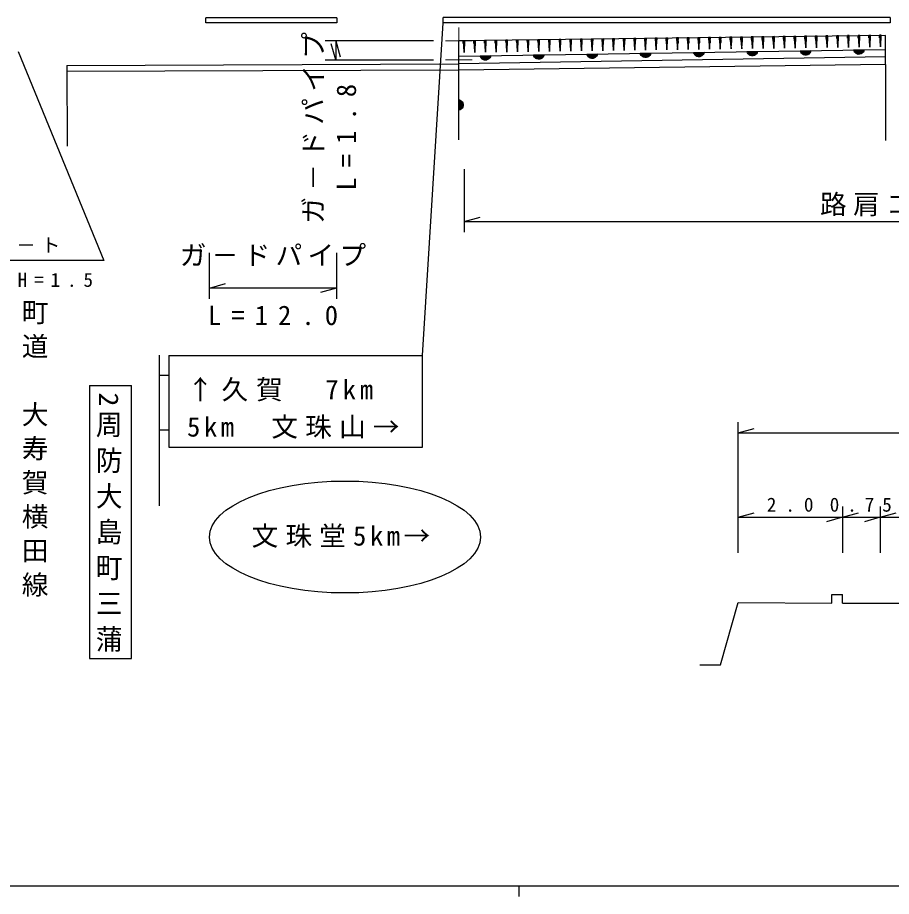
# Model space of a CAD drawing. Units: millimetres, scale not verified. Extents: x 40000 to 680000, y 20000 to 380000.
# Drawn here: x 220908 to 302989, y 204000 to 286581 of the extents above; entities that cross this region are included whole.
import ezdxf

# ---------------------------------------------------------------- set-up
doc = ezdxf.new("R2010")
doc.units = ezdxf.units.MM
doc.header["$LTSCALE"] = 1000
for name, color, linetype, lineweight in [('M-BGD', 7, 'Continuous', 25), ('M-BMK-HTXT', 7, 'Continuous', 13), ('M-BMK-OTRS', 5, 'Continuous', 25), ('M-STR-STR3', 7, 'Continuous', 25), ('M-STR-STRC', 7, 'Continuous', 25), ('M-TTL-BAND', 7, 'Continuous', 25)]:
    doc.layers.add(name, color=color, linetype=linetype, lineweight=lineweight)
doc.layers.add('M-STR-HTXT', color=7, linetype='Continuous')
doc.styles.add('@ＭＳ ゴシック', font='')
doc.styles.add('ＭＳ ゴシック', font='')
doc.styles.get('@ＭＳ ゴシック').set_extended_font_data('@MS Gothic')
doc.styles.get('ＭＳ ゴシック').set_extended_font_data('MS Gothic')

msp = doc.modelspace()

# ---------------------------------------------------------------- linework, layer by layer
at = {"layer": 'M-BGD'}
for p, q in [((250888, 286572), (250888, 286072)), ((302447, 284912), (262349, 284407)), ((301031, 284913), (300855, 284911)), ((300855, 284911), (300957, 283812)), ((300957, 283812), (301031, 284913)), ((302034, 284927), (301858, 284924)), ((301858, 284924), (301960, 283826)), ((301960, 283826), (302034, 284927)), ((302447, 283587), (302447, 284912)), ((259970, 284407), (249797, 284407)), ((250797, 282607), (250376, 284107)), ((250796, 284407), (251216, 282907)), ((250796, 284407), (250797, 282607)), ((262349, 282970), (262349, 284407)), ((262926, 284390), (262750, 284388)), ((262750, 284388), (262851, 283289)), ((262775, 284146), (262772, 284366)), ((262794, 284367), (262800, 283905)), ((262825, 283641), (262816, 284367)), ((262838, 284367), (262850, 283399)), ((262851, 283289), (262926, 284390)), ((262869, 283642), (262860, 284368)), ((262882, 284368), (262888, 283906)), ((262907, 284148), (262904, 284368)), ((263928, 284404), (263752, 284402)), ((263752, 284402), (263854, 283303)), ((263777, 284160), (263775, 284380)), ((263797, 284380), (263802, 283919)), ((263828, 283655), (263819, 284381)), ((263840, 284381), (263853, 283413)), ((263854, 283303), (263928, 284404)), ((263872, 283655), (263863, 284381)), ((263885, 284381), (263890, 283920)), ((263909, 284162), (263907, 284382)), ((264931, 284418), (264755, 284416)), ((264755, 284416), (264857, 283317)), ((264780, 284174), (264777, 284394)), ((264799, 284394), (264805, 283932)), ((264830, 283669), (264821, 284394)), ((264843, 284395), (264855, 283427)), ((264857, 283317), (264931, 284418)), ((264874, 283669), (264865, 284395)), ((264887, 284395), (264893, 283933)), ((264912, 284176), (264909, 284396)), ((265934, 284432), (265758, 284429)), ((265758, 284429), (265860, 283331)), ((265783, 284188), (265780, 284408)), ((265802, 284408), (265808, 283946)), ((265833, 283682), (265824, 284408)), ((265846, 284408), (265858, 283441)), ((265860, 283331), (265934, 284432)), ((265877, 283683), (265868, 284409)), ((265890, 284409), (265896, 283947)), ((265915, 284189), (265912, 284409)), ((266937, 284445), (266761, 284443)), ((266761, 284443), (266862, 283344)), ((266786, 284201), (266783, 284421)), ((266805, 284422), (266811, 283960)), ((266836, 283696), (266827, 284422)), ((266849, 284422), (266861, 283454)), ((266862, 283344), (266937, 284445)), ((266880, 283697), (266871, 284422)), ((266893, 284423), (266899, 283961)), ((266918, 284203), (266915, 284423)), ((267939, 284459), (267763, 284457)), ((267763, 284457), (267865, 283358)), ((267788, 284215), (267786, 284435)), ((267808, 284435), (267813, 283973)), ((267839, 283710), (267830, 284436)), ((267852, 284436), (267864, 283468)), ((267865, 283358), (267939, 284459)), ((267883, 283710), (267874, 284436)), ((267896, 284437), (267901, 283975)), ((267920, 284217), (267918, 284437)), ((268942, 284473), (268766, 284471)), ((268766, 284471), (268868, 283372)), ((268791, 284229), (268788, 284449)), ((268810, 284449), (268816, 283987)), ((268842, 283723), (268832, 284449)), ((268854, 284450), (268867, 283482)), ((268868, 283372), (268942, 284473)), ((268885, 283724), (268876, 284450)), ((268898, 284450), (268904, 283988)), ((268923, 284231), (268920, 284451)), ((269945, 284487), (269769, 284484)), ((269769, 284484), (269871, 283386)), ((269794, 284243), (269791, 284463)), ((269813, 284463), (269819, 284001)), ((269844, 283737), (269835, 284463)), ((269857, 284464), (269869, 283496)), ((269871, 283386), (269945, 284487)), ((269888, 283738), (269879, 284464)), ((269901, 284464), (269907, 284002)), ((269926, 284244), (269923, 284464)), ((270948, 284500), (270772, 284498)), ((270772, 284498), (270873, 283399)), ((270797, 284256), (270794, 284476)), ((270816, 284477), (270822, 284015)), ((270847, 283751), (270838, 284477)), ((270860, 284477), (270872, 283509)), ((270873, 283399), (270948, 284500)), ((270891, 283752), (270882, 284477)), ((270904, 284478), (270910, 284016)), ((270929, 284258), (270926, 284478)), ((271950, 284514), (271774, 284512)), ((271774, 284512), (271876, 283413)), ((271800, 284270), (271797, 284490)), ((271819, 284490), (271825, 284029)), ((271850, 283765), (271841, 284491)), ((271863, 284491), (271875, 283523)), ((271876, 283413), (271950, 284514)), ((271894, 283765), (271885, 284491)), ((271907, 284492), (271913, 284030)), ((271932, 284272), (271929, 284492)), ((272953, 284528), (272777, 284526)), ((272777, 284526), (272879, 283427)), ((272802, 284284), (272800, 284504)), ((272822, 284504), (272827, 284042)), ((272853, 283779), (272844, 284505)), ((272866, 284505), (272878, 283537)), ((272879, 283427), (272953, 284528)), ((272897, 283779), (272887, 284505)), ((272910, 284505), (272915, 284043)), ((272934, 284286), (272931, 284506)), ((273956, 284542), (273780, 284539)), ((273780, 284539), (273882, 283441)), ((273805, 284298), (273802, 284518)), ((273824, 284518), (273830, 284056)), ((273855, 283792), (273846, 284518)), ((273868, 284518), (273881, 283551)), ((273882, 283441), (273956, 284542)), ((273899, 283793), (273890, 284519)), ((273912, 284519), (273918, 284057)), ((273937, 284299), (273934, 284519)), ((274959, 284555), (274783, 284553)), ((274783, 284553), (274885, 283454)), ((274808, 284311), (274805, 284531)), ((274827, 284532), (274833, 284070)), ((274858, 283806), (274849, 284532)), ((274871, 284532), (274883, 283564)), ((274885, 283454), (274959, 284555)), ((274902, 283807), (274893, 284533)), ((274915, 284533), (274921, 284071)), ((274940, 284313), (274937, 284533)), ((275962, 284569), (275786, 284567)), ((275786, 284567), (275887, 283468)), ((275811, 284325), (275808, 284545)), ((275830, 284545), (275836, 284083)), ((275861, 283820), (275852, 284546)), ((275874, 284546), (275886, 283578)), ((275887, 283468), (275962, 284569)), ((275905, 283820), (275896, 284546)), ((275918, 284546), (275924, 284085)), ((275943, 284327), (275940, 284547)), ((276964, 284583), (276788, 284581)), ((276788, 284581), (276890, 283482)), ((276813, 284339), (276811, 284559)), ((276833, 284559), (276838, 284097)), ((276864, 283833), (276855, 284559)), ((276877, 284560), (276889, 283592)), ((276890, 283482), (276964, 284583)), ((276908, 283834), (276899, 284560)), ((276921, 284560), (276926, 284098)), ((276945, 284341), (276943, 284561)), ((277967, 284597), (277791, 284594)), ((277791, 284594), (277893, 283496)), ((277816, 284353), (277813, 284573)), ((277835, 284573), (277841, 284111)), ((277867, 283847), (277857, 284573)), ((277879, 284574), (277892, 283606)), ((277893, 283496), (277967, 284597)), ((277911, 283848), (277901, 284574)), ((277923, 284574), (277929, 284112)), ((277948, 284354), (277945, 284574)), ((278970, 284610), (278794, 284608)), ((278794, 284608), (278896, 283509)), ((278819, 284366), (278816, 284586)), ((278838, 284587), (278844, 284125)), ((278869, 283861), (278860, 284587)), ((278882, 284587), (278894, 283619)), ((278896, 283509), (278970, 284610)), ((278913, 283862), (278904, 284587)), ((278926, 284588), (278932, 284126)), ((278951, 284368), (278948, 284588)), ((279973, 284624), (279797, 284622)), ((279797, 284622), (279898, 283523)), ((279822, 284380), (279819, 284600)), ((279841, 284600), (279847, 284139)), ((279872, 283875), (279863, 284601)), ((279885, 284601), (279897, 283633)), ((279898, 283523), (279973, 284624)), ((279916, 283875), (279907, 284601)), ((279929, 284602), (279935, 284140)), ((279954, 284382), (279951, 284602)), ((280975, 284638), (280799, 284636)), ((280799, 284636), (280901, 283537)), ((280825, 284394), (280822, 284614)), ((280844, 284614), (280850, 284152)), ((280875, 283889), (280866, 284614)), ((280888, 284615), (280900, 283647)), ((280901, 283537), (280975, 284638)), ((280919, 283889), (280910, 284615)), ((280932, 284615), (280938, 284153)), ((280957, 284396), (280954, 284616)), ((281978, 284652), (281802, 284649)), ((281802, 284649), (281904, 283551)), ((281827, 284408), (281825, 284628)), ((281847, 284628), (281852, 284166)), ((281878, 283902), (281869, 284628)), ((281890, 284628), (281903, 283661)), ((281904, 283551), (281978, 284652)), ((281922, 283903), (281913, 284629)), ((281935, 284629), (281940, 284167)), ((281959, 284409), (281957, 284629)), ((282981, 284665), (282805, 284663)), ((282805, 284663), (282907, 283564)), ((282830, 284421), (282827, 284641)), ((282849, 284642), (282855, 284180)), ((282880, 283916), (282871, 284642)), ((282893, 284642), (282905, 283674)), ((282907, 283564), (282981, 284665)), ((282924, 283917), (282915, 284642)), ((282937, 284643), (282943, 284181)), ((282962, 284423), (282959, 284643)), ((283984, 284679), (283808, 284677)), ((283808, 284677), (283910, 283578)), ((283833, 284435), (283830, 284655)), ((283852, 284655), (283858, 284193)), ((283883, 283930), (283874, 284656)), ((283896, 284656), (283908, 283688)), ((283910, 283578), (283984, 284679)), ((283927, 283930), (283918, 284656)), ((283940, 284656), (283946, 284195)), ((283965, 284437), (283962, 284657)), ((284986, 284693), (284810, 284691)), ((284810, 284691), (284912, 283592)), ((284836, 284449), (284833, 284669)), ((284855, 284669), (284861, 284207)), ((284886, 283944), (284877, 284670)), ((284899, 284670), (284911, 283702)), ((284912, 283592), (284986, 284693)), ((284930, 283944), (284921, 284670)), ((284943, 284670), (284949, 284208)), ((284968, 284451), (284965, 284671)), ((285989, 284707), (285813, 284704)), ((285813, 284704), (285915, 283606)), ((285838, 284463), (285836, 284683)), ((285858, 284683), (285863, 284221)), ((285889, 283957), (285880, 284683)), ((285902, 284684), (285914, 283716)), ((285915, 283606), (285989, 284707)), ((285933, 283958), (285924, 284684)), ((285946, 284684), (285951, 284222)), ((285970, 284464), (285968, 284684)), ((286992, 284720), (286816, 284718)), ((286816, 284718), (286918, 283619)), ((286841, 284476), (286838, 284696)), ((286860, 284697), (286866, 284235)), ((286892, 283971), (286882, 284697)), ((286904, 284697), (286916, 283729)), ((286918, 283619), (286992, 284720)), ((286935, 283972), (286926, 284698)), ((286948, 284698), (286954, 284236)), ((286973, 284478), (286970, 284698)), ((287995, 284734), (287819, 284732)), ((287819, 284732), (287921, 283633)), ((287844, 284490), (287841, 284710)), ((287863, 284710), (287869, 284249)), ((287894, 283985), (287885, 284711)), ((287907, 284711), (287919, 283743)), ((287921, 283633), (287995, 284734)), ((287938, 283985), (287929, 284711)), ((287951, 284712), (287957, 284250)), ((287976, 284492), (287973, 284712)), ((288998, 284748), (288822, 284746)), ((288822, 284746), (288923, 283647)), ((288847, 284504), (288844, 284724)), ((288866, 284724), (288872, 284262)), ((288897, 283999), (288888, 284724)), ((288910, 284725), (288922, 283757)), ((288923, 283647), (288998, 284748)), ((288941, 283999), (288932, 284725)), ((288954, 284725), (288960, 284263)), ((288979, 284506), (288976, 284726)), ((290000, 284762), (289824, 284759)), ((289824, 284759), (289926, 283661)), ((289849, 284518), (289847, 284738)), ((289869, 284738), (289874, 284276)), ((289900, 284012), (289891, 284738)), ((289913, 284738), (289925, 283771)), ((289926, 283661), (290000, 284762)), ((289944, 284013), (289935, 284739)), ((289957, 284739), (289963, 284277)), ((289981, 284519), (289979, 284739)), ((291003, 284775), (290827, 284773)), ((290827, 284773), (290929, 283674)), ((290852, 284531), (290849, 284751)), ((290871, 284752), (290877, 284290)), ((290903, 284026), (290893, 284752)), ((290915, 284752), (290928, 283784)), ((290929, 283674), (291003, 284775)), ((290947, 284027), (290937, 284752)), ((290959, 284753), (290965, 284291)), ((290984, 284533), (290981, 284753)), ((292006, 284789), (291830, 284787)), ((291830, 284787), (291932, 283688)), ((291855, 284545), (291852, 284765)), ((291874, 284765), (291880, 284303)), ((291905, 284040), (291896, 284766)), ((291918, 284766), (291930, 283798)), ((291932, 283688), (292006, 284789)), ((291949, 284040), (291940, 284766)), ((291962, 284766), (291968, 284305)), ((291987, 284547), (291984, 284767)), ((293009, 284803), (292833, 284801)), ((292833, 284801), (292935, 283702)), ((292858, 284559), (292855, 284779)), ((292877, 284779), (292883, 284317)), ((292908, 284054), (292899, 284780)), ((292921, 284780), (292933, 283812)), ((292935, 283702), (293009, 284803)), ((292952, 284054), (292943, 284780)), ((292965, 284780), (292971, 284318)), ((292990, 284561), (292987, 284781)), ((294012, 284817), (293835, 284814)), ((293835, 284814), (293937, 283716)), ((293861, 284573), (293858, 284793)), ((293880, 284793), (293886, 284331)), ((293911, 284067), (293902, 284793)), ((293924, 284794), (293936, 283826)), ((293937, 283716), (294012, 284817)), ((293955, 284068), (293946, 284794)), ((293968, 284794), (293974, 284332)), ((293992, 284574), (293990, 284794)), ((295014, 284830), (294838, 284828)), ((294838, 284828), (294940, 283729)), ((294863, 284586), (294861, 284806)), ((294883, 284807), (294888, 284345)), ((294914, 284081), (294904, 284807)), ((294926, 284807), (294939, 283839)), ((294940, 283729), (295014, 284830)), ((294958, 284082), (294948, 284808)), ((294971, 284808), (294976, 284346)), ((294995, 284588), (294993, 284808)), ((296017, 284844), (295841, 284842)), ((295841, 284842), (295943, 283743)), ((295866, 284600), (295863, 284820)), ((295885, 284820), (295891, 284359)), ((295917, 284095), (295907, 284821)), ((295929, 284821), (295941, 283853)), ((295943, 283743), (296017, 284844)), ((295961, 284095), (295951, 284821)), ((295973, 284822), (295979, 284360)), ((295998, 284602), (295995, 284822)), ((297020, 284858), (296844, 284856)), ((296844, 284856), (296946, 283757)), ((296869, 284614), (296866, 284834)), ((296888, 284834), (296894, 284372)), ((296919, 284108), (296910, 284834)), ((296932, 284835), (296944, 283867)), ((296946, 283757), (297020, 284858)), ((296963, 284109), (296954, 284835)), ((296976, 284835), (296982, 284373)), ((297001, 284616), (296998, 284836)), ((298023, 284872), (297847, 284869)), ((297847, 284869), (297948, 283771)), ((297872, 284628), (297869, 284848)), ((297891, 284848), (297897, 284386)), ((297922, 284122), (297913, 284848)), ((297935, 284848), (297947, 283881)), ((297948, 283771), (298023, 284872)), ((297966, 284123), (297957, 284849)), ((297979, 284849), (297985, 284387)), ((298004, 284629), (298001, 284849)), ((299025, 284885), (298849, 284883)), ((298849, 284883), (298951, 283784)), ((298874, 284641), (298872, 284861)), ((298894, 284862), (298900, 284400)), ((298925, 284136), (298916, 284862)), ((298938, 284862), (298950, 283894)), ((298951, 283784), (299025, 284885)), ((298969, 284137), (298960, 284862)), ((298982, 284863), (298987, 284401)), ((299006, 284643), (299004, 284863)), ((300028, 284899), (299852, 284897)), ((299852, 284897), (299954, 283798)), ((299877, 284655), (299874, 284875)), ((299896, 284875), (299902, 284413)), ((299928, 284150), (299918, 284876)), ((299940, 284876), (299953, 283908)), ((299954, 283798), (300028, 284899)), ((299971, 284150), (299962, 284876)), ((299984, 284876), (299990, 284415)), ((300009, 284657), (300006, 284877)), ((300880, 284669), (300877, 284889)), ((300899, 284889), (300905, 284427)), ((300930, 284164), (300921, 284890)), ((300943, 284890), (300955, 283922)), ((300974, 284164), (300965, 284890)), ((300987, 284890), (300993, 284428)), ((301012, 284671), (301009, 284891)), ((301883, 284683), (301880, 284903)), ((301902, 284903), (301908, 284441)), ((301933, 284177), (301924, 284903)), ((301946, 284904), (301958, 283936)), ((301977, 284178), (301968, 284904)), ((301990, 284904), (301996, 284442)), ((302015, 284684), (302012, 284904)), ((220972, 283386), (229019, 263740)), ((249796, 282607), (259970, 282607)), ((302447, 282881), (262349, 282242)), ((302447, 282162), (302447, 282881)), ((225533, 282069), (262349, 282242)), ((225533, 282069), (225562, 274500)), ((262349, 281652), (262349, 282242)), ((262349, 275091), (262349, 281652)), ((302447, 282162), (302447, 275018)), ((262349, 278872), (262469, 278832)), ((262349, 277872), (262349, 278872)), ((262409, 277912), (262409, 278832)), ((262469, 278832), (262569, 278772)), ((262469, 278812), (262469, 277932)), ((262529, 277952), (262529, 278792)), ((262569, 278772), (262669, 278672)), ((262589, 278732), (262589, 278012)), ((262649, 278072), (262649, 278672)), ((262669, 278672), (262729, 278572)), ((262709, 278572), (262709, 278172)), ((262729, 278572), (262769, 278452)), ((262769, 278452), (262769, 278292)), ((262469, 277912), (262349, 277872)), ((262569, 277972), (262469, 277912)), ((262669, 278072), (262569, 277972)), ((262729, 278172), (262669, 278072)), ((262769, 278292), (262729, 278172)), ((262855, 272347), (262855, 266415)), ((262855, 267415), (264355, 267835)), ((262855, 267415), (353915, 267415)), ((238937, 260161), (238937, 264470)), ((250849, 264470), (250849, 260161)), ((229019, 263740), (200416, 263740)), ((238937, 261161), (240437, 261581)), ((250849, 261161), (238937, 261161)), ((250849, 261161), (249349, 260741)), ((288598, 240633), (288598, 248552)), ((288598, 247552), (290098, 247972)), ((288598, 247552), (342990, 247552)), ((288598, 236288), (288598, 240633)), ((298392, 240633), (298392, 236288)), ((301945, 240633), (301945, 236288)), ((288598, 239633), (290098, 240053)), ((288598, 239633), (298392, 239633)), ((298392, 239633), (296892, 239213)), ((298392, 239633), (299892, 240053)), ((298392, 239633), (301945, 239633)), ((301945, 239633), (300445, 239213)), ((301945, 239633), (303445, 240053)), ((301945, 239633), (315967, 239633)), ((297406, 231564), (297406, 232381)), ((297406, 232381), (298392, 232381)), ((298392, 231564), (298392, 232381)), ((286950, 225774), (288598, 231620)), ((288598, 231620), (297406, 231564)), ((298392, 231564), (333235, 231564)), ((284985, 225774), (286950, 225774))]:
    msp.add_line(p, q, dxfattribs=at)
msp.add_ellipse((251662, 237772), major_axis=(12723, 0), ratio=0.413426, dxfattribs=at)
at = {"layer": 'M-BMK-HTXT'}
for p, q in [((262349, 285657), (262349, 283157)), ((261099, 284407), (263599, 284407)), ((262349, 283857), (262349, 281357)), ((261099, 282607), (263599, 282607))]:
    msp.add_line(p, q, dxfattribs=at)
at = {"layer": 'M-BMK-OTRS'}
for p, q in [((262349, 281652), (225535, 281499)), ((302447, 282162), (262349, 281652))]:
    msp.add_line(p, q, dxfattribs=at)
at = {"layer": 'M-STR-STR3'}
for p, q in [((250888, 286572), (238594, 286572)), ((238594, 286072), (238594, 286572)), ((302858, 286581), (260886, 286581)), ((260886, 286081), (260886, 286581)), ((302858, 286581), (302859, 286081)), ((250888, 286072), (238594, 286072)), ((302859, 286081), (260886, 286081)), ((262349, 282970), (302447, 283587)), ((284404, 283309), (285404, 283325)), ((284446, 283190), (284404, 283309)), ((284445, 283250), (285365, 283264)), ((285404, 283325), (285366, 283204)), ((289417, 283386), (290416, 283402)), ((289458, 283267), (289417, 283386)), ((289458, 283327), (290377, 283341)), ((289520, 283168), (289458, 283267)), ((290358, 283281), (289479, 283268)), ((290378, 283281), (290320, 283180)), ((290416, 283402), (290378, 283281)), ((294429, 283464), (295429, 283479)), ((294471, 283344), (294429, 283464)), ((294470, 283404), (295390, 283419)), ((294532, 283245), (294471, 283344)), ((295371, 283358), (294491, 283345)), ((294512, 283285), (295352, 283298)), ((295332, 283258), (295234, 283156)), ((295391, 283359), (295332, 283258)), ((295429, 283479), (295391, 283359)), ((299441, 283541), (300441, 283556)), ((299483, 283422), (299441, 283541)), ((299482, 283481), (300402, 283496)), ((299545, 283322), (299483, 283422)), ((300383, 283435), (299503, 283422)), ((299524, 283362), (300364, 283375)), ((299646, 283224), (299545, 283322)), ((300305, 283314), (299585, 283303)), ((299646, 283244), (300246, 283253)), ((300345, 283335), (300246, 283233)), ((300403, 283436), (300345, 283335)), ((300441, 283556), (300403, 283436)), ((302447, 282881), (302447, 283587)), ((262349, 282242), (262349, 282970)), ((264355, 283001), (265355, 283016)), ((264397, 282881), (264355, 283001)), ((264396, 282941), (265316, 282956)), ((264459, 282782), (264397, 282881)), ((265297, 282895), (264417, 282882)), ((264438, 282822), (265278, 282835)), ((264560, 282684), (264459, 282782)), ((265219, 282774), (264499, 282763)), ((264560, 282704), (265160, 282713)), ((264661, 282625), (264560, 282684)), ((265061, 282652), (264661, 282645)), ((264782, 282587), (264661, 282625)), ((264942, 282590), (264782, 282587)), ((265061, 282632), (264942, 282590)), ((265160, 282693), (265061, 282632)), ((265258, 282795), (265160, 282693)), ((265317, 282896), (265258, 282795)), ((265355, 283016), (265317, 282896)), ((269368, 283078), (270367, 283093)), ((269409, 282959), (269368, 283078)), ((269408, 283019), (270328, 283033)), ((269471, 282859), (269409, 282959)), ((270309, 282972), (269429, 282959)), ((269450, 282899), (270290, 282912)), ((269572, 282761), (269471, 282859)), ((270231, 282851), (269511, 282840)), ((269572, 282781), (270172, 282790)), ((269673, 282703), (269572, 282761)), ((270073, 282729), (269673, 282723)), ((269794, 282665), (269673, 282703)), ((269954, 282667), (269794, 282665)), ((270073, 282709), (269954, 282667)), ((270172, 282770), (270073, 282709)), ((270271, 282872), (270172, 282770)), ((270329, 282973), (270271, 282872)), ((270367, 283093), (270329, 282973)), ((274380, 283155), (275380, 283171)), ((274422, 283036), (274380, 283155)), ((274421, 283096), (275341, 283110)), ((274483, 282937), (274422, 283036)), ((275322, 283050), (274442, 283036)), ((274463, 282976), (275302, 282989)), ((274585, 282838), (274483, 282937)), ((275243, 282928), (274524, 282917)), ((274584, 282858), (275184, 282867)), ((274686, 282780), (274585, 282838)), ((275085, 282806), (274685, 282800)), ((274806, 282742), (274686, 282780)), ((274966, 282744), (274806, 282742)), ((275086, 282786), (274966, 282744)), ((275185, 282847), (275086, 282786)), ((275283, 282949), (275185, 282847)), ((275341, 283050), (275283, 282949)), ((275380, 283171), (275341, 283050)), ((279392, 283232), (280392, 283248)), ((279434, 283113), (279392, 283232)), ((279433, 283173), (280353, 283187)), ((279495, 283014), (279434, 283113)), ((280334, 283127), (279454, 283113)), ((279475, 283054), (280315, 283066)), ((279597, 282915), (279495, 283014)), ((280256, 283005), (279536, 282994)), ((279597, 282935), (280197, 282945)), ((279698, 282857), (279597, 282915)), ((280097, 282883), (279698, 282877)), ((279819, 282819), (279698, 282857)), ((279978, 282821), (279819, 282819)), ((280098, 282863), (279978, 282821)), ((280197, 282925), (280098, 282863)), ((280295, 283026), (280197, 282925)), ((280354, 283127), (280295, 283026)), ((280392, 283248), (280354, 283127)), ((284508, 283091), (284446, 283190)), ((285346, 283204), (284466, 283190)), ((284487, 283131), (285327, 283144)), ((284609, 282993), (284508, 283091)), ((285268, 283083), (284548, 283072)), ((284609, 283013), (285209, 283022)), ((284710, 282934), (284609, 282993)), ((285110, 282960), (284710, 282954)), ((284831, 282896), (284710, 282934)), ((284991, 282898), (284831, 282896)), ((285110, 282940), (284991, 282898)), ((285209, 283002), (285110, 282940)), ((285308, 283103), (285209, 283002)), ((285366, 283204), (285308, 283103)), ((289499, 283208), (290339, 283221)), ((289622, 283070), (289520, 283168)), ((290280, 283160), (289560, 283149)), ((289621, 283090), (290221, 283099)), ((289722, 283011), (289622, 283070)), ((290122, 283037), (289722, 283031)), ((289843, 282973), (289722, 283011)), ((290003, 282975), (289843, 282973)), ((290122, 283017), (290003, 282975)), ((290221, 283079), (290122, 283017)), ((290320, 283180), (290221, 283079)), ((294634, 283147), (294532, 283245)), ((295293, 283237), (294573, 283226)), ((294634, 283167), (295234, 283176)), ((294735, 283088), (294634, 283147)), ((295134, 283115), (294734, 283108)), ((294855, 283050), (294735, 283088)), ((295015, 283053), (294855, 283050)), ((295135, 283094), (295015, 283053)), ((295234, 283156), (295135, 283094)), ((299747, 283166), (299646, 283224)), ((300147, 283192), (299747, 283185)), ((299868, 283127), (299747, 283166)), ((300028, 283130), (299868, 283127)), ((300147, 283172), (300028, 283130)), ((300246, 283233), (300147, 283172))]:
    msp.add_line(p, q, dxfattribs=at)
at = {"layer": 'M-STR-STRC'}
for p, q in [((258943, 254829), (260886, 286081)), ((234201, 254853), (234201, 240692)), ((235110, 254829), (258943, 254829)), ((235110, 254829), (235110, 246209)), ((258943, 246215), (258943, 254829)), ((234201, 252993), (235110, 252993)), ((227676, 252008), (227676, 226343)), ((227676, 252008), (231594, 252008)), ((231594, 226343), (231594, 252008)), ((234201, 247843), (235110, 247843)), ((235110, 246209), (258943, 246209)), ((227676, 226343), (231594, 226343))]:
    msp.add_line(p, q, dxfattribs=at)
at = {"layer": 'M-TTL-BAND'}
for p, q in [((40000, 205000), (579000, 205000)), ((268000, 205000), (268000, 204000))]:
    msp.add_line(p, q, dxfattribs=at)

# ---------------------------------------------------------------- texts
at = {"layer": 'M-BMK-HTXT', "char_height": 1833, "attachment_point": 7, "rotation": 270, "style": '@ＭＳ ゴシック'}
for s, insert in [('\\T1.28;町道\u3000大寿賀横田線', (221370, 260168)), ('\\T1.28;\\W1.05;2周防大島町三蒲', (228343, 251350))]:
    msp.add_mtext(s, dxfattribs=dict(at, insert=insert))
at = {"layer": 'M-BMK-HTXT', "char_height": 1833, "attachment_point": 7, "style": 'ＭＳ ゴシック'}
for s, insert in [('\\T1.3;↑久賀\u30007km', (236825, 250506)), ('\\T1.27;5km\u3000文珠山→', (236825, 247006)), ('\\T1.27;文珠堂5km→', (242892, 236763))]:
    msp.add_mtext(s, dxfattribs=dict(at, insert=insert))
at = {"layer": 'M-STR-HTXT', "char_height": 1833, "attachment_point": 7, "rotation": 90, "style": 'ＭＳ ゴシック'}
for s, insert in [('\\T1.24;ガ－ドパイプ', (249712, 267211)), ('\\T1.76;L=1.8', (252728, 270326))]:
    msp.add_mtext(s, dxfattribs=dict(at, insert=insert))
at = {"layer": 'M-STR-HTXT', "attachment_point": 7, "style": 'ＭＳ ゴシック'}
for s, insert, char_height in [('\\T1.24;路肩コンクリ－ト', (296285, 267915), 1833), ('\\T1.29;ボックスカルバ－ト\\~', (204543, 264411), 1320), ('\\T1.2;ガ－ドパイプ', (236143, 263227), 1833), ('\\T1.72;L=12.3\\~W=1.0\\~H=1.5', (200839, 261258), 1320), ('\\T1.76;L=12.0', (238789, 257661), 1833), ('\\T1.94;2.0', (291286, 240133), 1320), ('\\T1.83;0.75', (297194, 240133), 1320)]:
    msp.add_mtext(s, dxfattribs=dict(at, insert=insert, char_height=char_height))

doc.saveas('drawing.dxf')
